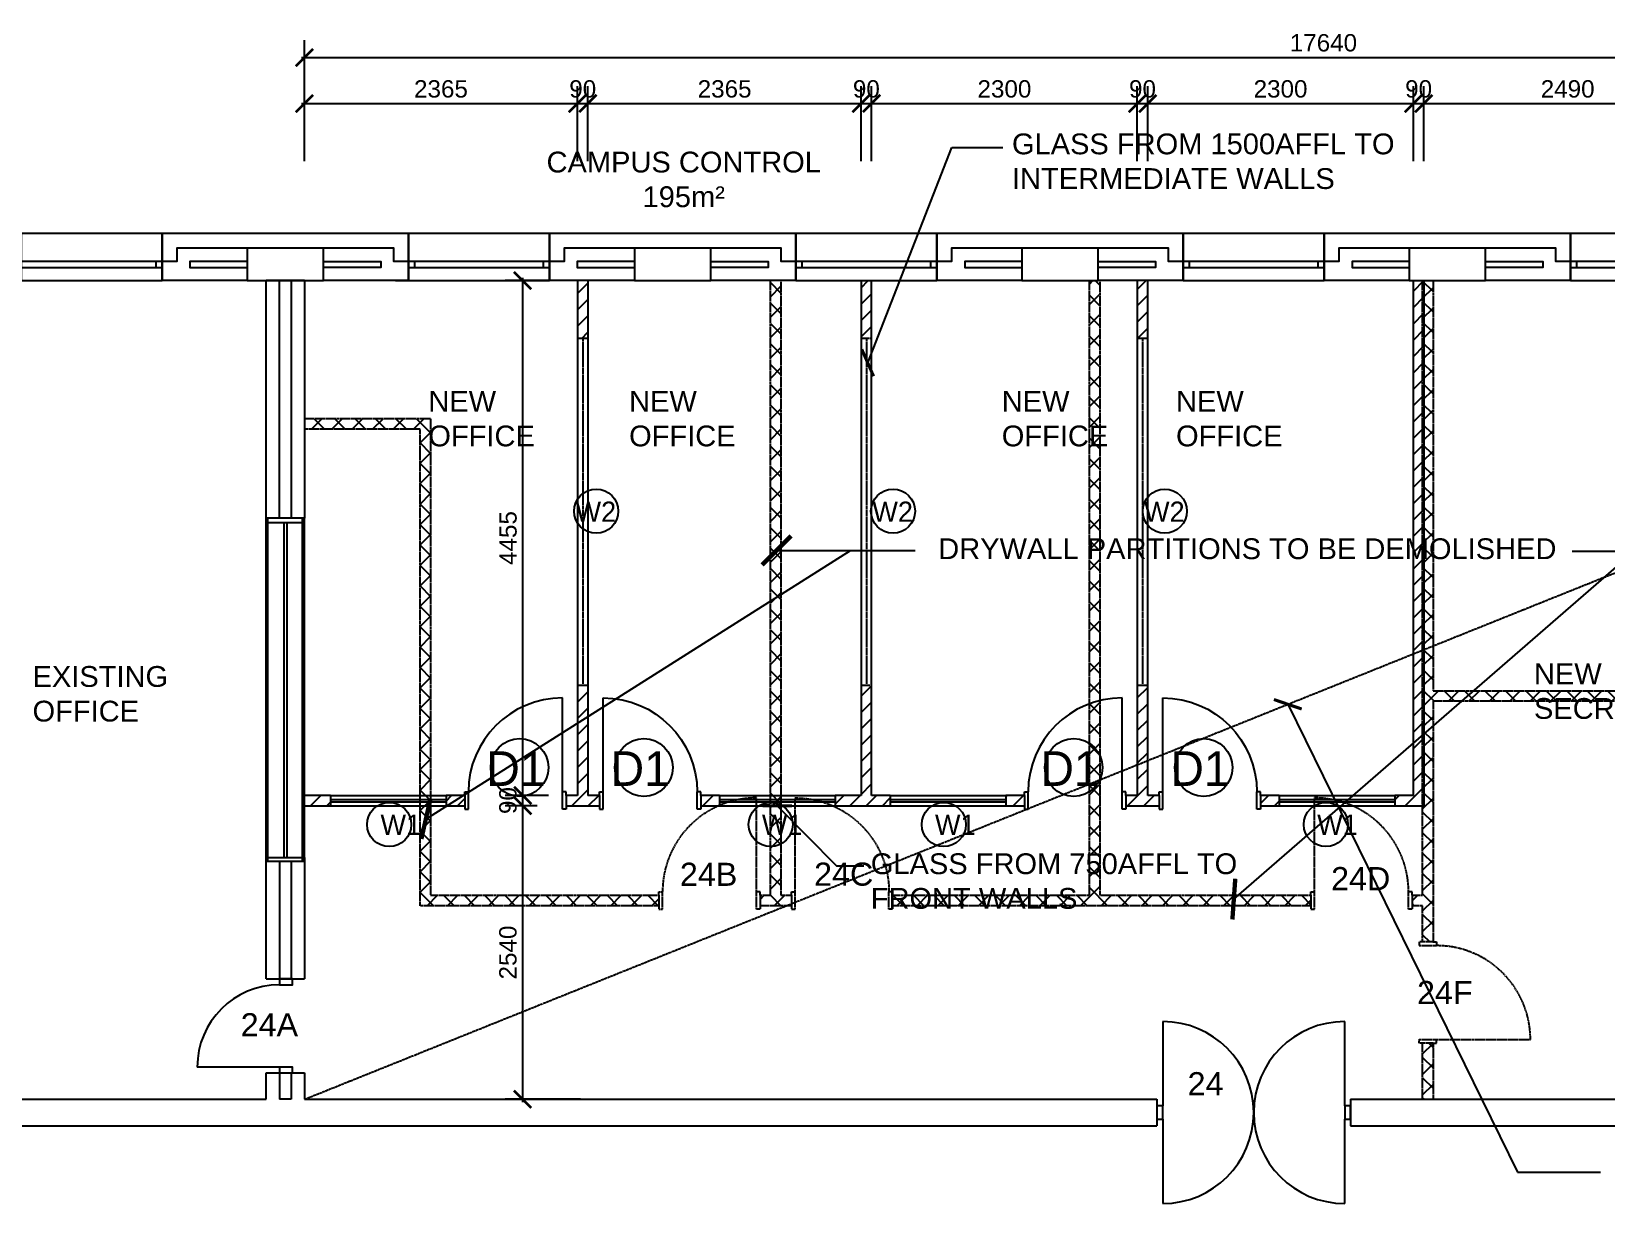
# Model space of a CAD drawing. Header units: millimetres. Extents: x -242071 to 82444, y -53139 to 112036.
# Drawn here: x 25009 to 38633, y 14903 to 25046 of the extents above; entities that cross this region are included whole.
import ezdxf

# ---------------------------------------------------------------- set-up
doc = ezdxf.new("R2010")
doc.units = ezdxf.units.MM
doc.header["$PDSIZE"] = 1
doc.linetypes.add('PCENTRE2', pattern=[28.575, 19.05, -3.175, 3.175, -3.175])
doc.linetypes.add('PDASHED2', pattern=[9.525, 6.35, -3.175])
for name, color, linetype in [('Columns_conc_steel_timber', 5, 'Continuous'), ('Demolition', 1, 'Continuous'), ('Dimensions_General_Layout', 1, 'Continuous'), ('Hatch_Demolition', 1, 'Continuous'), ('Hatch_Partition_layout', 1, 'Continuous'), ('Internal_partitions', 2, 'Continuous'), ('Office Number', 2, 'Continuous'), ('Text_Builders_work', 1, 'Continuous'), ('Text_Partition_layout', 1, 'Continuous'), ('Text_Room_names_brickwork', 1, 'Continuous'), ('Walls_brick_block_etc', 3, 'Continuous'), ('Windows_and_doors_to_brickwork', 1, 'Continuous'), ('Windows_and_doors_to_partitions', 1, 'Continuous')]:
    doc.layers.add(name, color=color, linetype=linetype)
doc.styles.add('Text_Style_1', font='Freehand')
doc.styles.add('Text_Style_3_d7b89161-017f-4e9d-a07b-0b1ab719bac5', font='freehand')
doc.styles.add('Text_Style_5', font='arial.ttf')
doc.dimstyles.new('$DIM_Caddie', dxfattribs={"dimscale": 100, "dimtxt": 2.5, "dimasz": 3, "dimexe": 3, "dimexo": 0, "dimgap": 1, "dimtad": 1, "dimdec": 0, "dimzin": 0, "dimdsep": 46, "dimtxsty": 'Text_Style_3_d7b89161-017f-4e9d-a07b-0b1ab719bac5', "dimblk": 'ARCHTICK', "dimblk1": 'ARCHTICK', "dimblk2": 'ARCHTICK', "dimcen": 0.4, "dimclrd": 1, "dimclre": 1, "dimclrt": 2, "dimadec": 0, "dimazin": 0, "dimtfac": 0.5, "dimtdec": 0, "dimtix": 1, "dimtmove": 0, "dimatfit": 2, "dimldrblk": 'ARCHTICK', "dimfxl": 7, "dimfxlon": 1, "dimtfillclr": 1, "dimtolj": 1, "dimtzin": 0, "dimlwd": -3, "dimlwe": -3, "dimarcsym": 1})
pattern_1 = [(45, (-0.009, -8654.92), (-70.71068, 70.71068), [])]

# ---------------------------------------------------------------- blocks, each defined once
blk = doc.blocks.new('_ArchTick')
at = {"color": 0, "linetype": 'ByBlock', "const_width": 0.15}
blk.add_lwpolyline([(-0.5, -0.5), (0.5, 0.5)], dxfattribs=at)
blk = doc.blocks.new('*D30')
at = {"layer": 'Defpoints', "color": 0}
for p in [(29735, 24422), (27371, 22890), (29735, 22890)]:
    blk.add_point(p, dxfattribs=at)
at = {"layer": 'Dimensions_General_Layout', "color": 1, "linetype": 'Continuous', "lineweight": -3}
for p, q in [((27371, 23922), (27371, 24572)), ((29735, 23922), (29735, 24572)), ((27346, 24422), (29760, 24422))]:
    blk.add_line(p, q, dxfattribs=at)
at = {"layer": 'Dimensions_General_Layout', "color": 1, "lineweight": -3, "xscale": 150, "yscale": 150, "zscale": 150, "rotation": 180}
blk.add_blockref('_ArchTick', (27371, 24422), dxfattribs=at)
at = {"layer": 'Dimensions_General_Layout', "color": 1, "lineweight": -3, "xscale": 150, "yscale": 150, "zscale": 150}
blk.add_blockref('_ArchTick', (29735, 24422), dxfattribs=at)
at = {"layer": 'Dimensions_General_Layout', "color": 1, "linetype": 'Continuous', "lineweight": -3, "insert": (28553, 24548), "char_height": 150, "attachment_point": 5, "style": 'Text_Style_5'}
blk.add_mtext('\\A1;2365', dxfattribs=at)
blk = doc.blocks.new('_Open90')
at = {"color": 0, "linetype": 'ByBlock', "lineweight": -2}
for p, q in [((0, 0), (-1, 0)), ((-0.5, 0.5), (0, 0)), ((0, 0), (-0.5, -0.5))]:
    blk.add_line(p, q, dxfattribs=at)
blk = doc.blocks.new('*D39')
at = {"layer": 'Defpoints', "color": 0}
for p in [(29825, 24422), (29735, 22890), (29825, 22890)]:
    blk.add_point(p, dxfattribs=at)
at = {"layer": 'Dimensions_General_Layout', "color": 1, "linetype": 'Continuous', "lineweight": -3}
for p, q in [((29735, 23922), (29735, 24572)), ((29825, 23922), (29825, 24572)), ((29710, 24422), (29850, 24422))]:
    blk.add_line(p, q, dxfattribs=at)
at = {"layer": 'Dimensions_General_Layout', "color": 1, "lineweight": -3, "xscale": 150, "yscale": 150, "zscale": 150}
blk.add_blockref('_ArchTick', (29735, 24422), dxfattribs=at)
at = {"layer": 'Dimensions_General_Layout', "color": 1, "lineweight": -3, "xscale": 150, "yscale": 150, "zscale": 150, "rotation": 180}
blk.add_blockref('_ArchTick', (29825, 24422), dxfattribs=at)
at = {"layer": 'Dimensions_General_Layout', "color": 1, "linetype": 'Continuous', "lineweight": -3, "insert": (29780, 24548), "char_height": 150, "attachment_point": 5, "style": 'Text_Style_5'}
blk.add_mtext('\\A1;90', dxfattribs=at)
blk = doc.blocks.new('*D40')
at = {"layer": 'Defpoints', "color": 0}
for p in [(32190, 24422), (29825, 22890), (32190, 22890)]:
    blk.add_point(p, dxfattribs=at)
at = {"layer": 'Dimensions_General_Layout', "color": 1, "linetype": 'Continuous', "lineweight": -3}
for p, q in [((29825, 23922), (29825, 24572)), ((32190, 23922), (32190, 24572)), ((29800, 24422), (32215, 24422))]:
    blk.add_line(p, q, dxfattribs=at)
at = {"layer": 'Dimensions_General_Layout', "color": 1, "lineweight": -3, "xscale": 150, "yscale": 150, "zscale": 150, "rotation": 180}
blk.add_blockref('_ArchTick', (29825, 24422), dxfattribs=at)
at = {"layer": 'Dimensions_General_Layout', "color": 1, "lineweight": -3, "xscale": 150, "yscale": 150, "zscale": 150}
blk.add_blockref('_ArchTick', (32190, 24422), dxfattribs=at)
at = {"layer": 'Dimensions_General_Layout', "color": 1, "linetype": 'Continuous', "lineweight": -3, "insert": (31008, 24548), "char_height": 150, "attachment_point": 5, "style": 'Text_Style_5'}
blk.add_mtext('\\A1;2365', dxfattribs=at)
blk = doc.blocks.new('*D41')
at = {"layer": 'Defpoints', "color": 0}
for p in [(32280, 24422), (32190, 22890), (32280, 22890)]:
    blk.add_point(p, dxfattribs=at)
at = {"layer": 'Dimensions_General_Layout', "color": 1, "linetype": 'Continuous', "lineweight": -3}
for p, q in [((32190, 23922), (32190, 24572)), ((32280, 23922), (32280, 24572)), ((32165, 24422), (32305, 24422))]:
    blk.add_line(p, q, dxfattribs=at)
at = {"layer": 'Dimensions_General_Layout', "color": 1, "lineweight": -3, "xscale": 150, "yscale": 150, "zscale": 150}
blk.add_blockref('_ArchTick', (32190, 24422), dxfattribs=at)
at = {"layer": 'Dimensions_General_Layout', "color": 1, "lineweight": -3, "xscale": 150, "yscale": 150, "zscale": 150, "rotation": 180}
blk.add_blockref('_ArchTick', (32280, 24422), dxfattribs=at)
at = {"layer": 'Dimensions_General_Layout', "color": 1, "linetype": 'Continuous', "lineweight": -3, "insert": (32235, 24548), "char_height": 150, "attachment_point": 5, "style": 'Text_Style_5'}
blk.add_mtext('\\A1;90', dxfattribs=at)
blk = doc.blocks.new('*D42')
at = {"layer": 'Defpoints', "color": 0}
for p in [(34580, 24422), (32280, 22890), (34580, 22890)]:
    blk.add_point(p, dxfattribs=at)
at = {"layer": 'Dimensions_General_Layout', "color": 1, "linetype": 'Continuous', "lineweight": -3}
for p, q in [((32280, 23922), (32280, 24572)), ((34580, 23922), (34580, 24572)), ((32255, 24422), (34605, 24422))]:
    blk.add_line(p, q, dxfattribs=at)
at = {"layer": 'Dimensions_General_Layout', "color": 1, "lineweight": -3, "xscale": 150, "yscale": 150, "zscale": 150, "rotation": 180}
blk.add_blockref('_ArchTick', (32280, 24422), dxfattribs=at)
at = {"layer": 'Dimensions_General_Layout', "color": 1, "lineweight": -3, "xscale": 150, "yscale": 150, "zscale": 150}
blk.add_blockref('_ArchTick', (34580, 24422), dxfattribs=at)
at = {"layer": 'Dimensions_General_Layout', "color": 1, "linetype": 'Continuous', "lineweight": -3, "insert": (33430, 24548), "char_height": 150, "attachment_point": 5, "style": 'Text_Style_5'}
blk.add_mtext('\\A1;2300', dxfattribs=at)
blk = doc.blocks.new('*D43')
at = {"layer": 'Defpoints', "color": 0}
for p in [(34670, 24422), (34580, 22890), (34670, 22890)]:
    blk.add_point(p, dxfattribs=at)
at = {"layer": 'Dimensions_General_Layout', "color": 1, "linetype": 'Continuous', "lineweight": -3}
for p, q in [((34580, 23922), (34580, 24572)), ((34670, 23922), (34670, 24572)), ((34555, 24422), (34695, 24422))]:
    blk.add_line(p, q, dxfattribs=at)
at = {"layer": 'Dimensions_General_Layout', "color": 1, "lineweight": -3, "xscale": 150, "yscale": 150, "zscale": 150}
blk.add_blockref('_ArchTick', (34580, 24422), dxfattribs=at)
at = {"layer": 'Dimensions_General_Layout', "color": 1, "lineweight": -3, "xscale": 150, "yscale": 150, "zscale": 150, "rotation": 180}
blk.add_blockref('_ArchTick', (34670, 24422), dxfattribs=at)
at = {"layer": 'Dimensions_General_Layout', "color": 1, "linetype": 'Continuous', "lineweight": -3, "insert": (34625, 24548), "char_height": 150, "attachment_point": 5, "style": 'Text_Style_5'}
blk.add_mtext('\\A1;90', dxfattribs=at)
blk = doc.blocks.new('*D44')
at = {"layer": 'Defpoints', "color": 0}
for p in [(36970, 24422), (34670, 22890), (36970, 22890)]:
    blk.add_point(p, dxfattribs=at)
at = {"layer": 'Dimensions_General_Layout', "color": 1, "linetype": 'Continuous', "lineweight": -3}
for p, q in [((34670, 23922), (34670, 24572)), ((36970, 23922), (36970, 24572)), ((34645, 24422), (36995, 24422))]:
    blk.add_line(p, q, dxfattribs=at)
at = {"layer": 'Dimensions_General_Layout', "color": 1, "lineweight": -3, "xscale": 150, "yscale": 150, "zscale": 150, "rotation": 180}
blk.add_blockref('_ArchTick', (34670, 24422), dxfattribs=at)
at = {"layer": 'Dimensions_General_Layout', "color": 1, "lineweight": -3, "xscale": 150, "yscale": 150, "zscale": 150}
blk.add_blockref('_ArchTick', (36970, 24422), dxfattribs=at)
at = {"layer": 'Dimensions_General_Layout', "color": 1, "linetype": 'Continuous', "lineweight": -3, "insert": (35820, 24548), "char_height": 150, "attachment_point": 5, "style": 'Text_Style_5'}
blk.add_mtext('\\A1;2300', dxfattribs=at)
blk = doc.blocks.new('*D45')
at = {"layer": 'Defpoints', "color": 0}
for p in [(37060, 24422), (36970, 22890), (37060, 22890)]:
    blk.add_point(p, dxfattribs=at)
at = {"layer": 'Dimensions_General_Layout', "color": 1, "linetype": 'Continuous', "lineweight": -3}
for p, q in [((36970, 23922), (36970, 24572)), ((37060, 23922), (37060, 24572)), ((36945, 24422), (37085, 24422))]:
    blk.add_line(p, q, dxfattribs=at)
at = {"layer": 'Dimensions_General_Layout', "color": 1, "lineweight": -3, "xscale": 150, "yscale": 150, "zscale": 150}
blk.add_blockref('_ArchTick', (36970, 24422), dxfattribs=at)
at = {"layer": 'Dimensions_General_Layout', "color": 1, "lineweight": -3, "xscale": 150, "yscale": 150, "zscale": 150, "rotation": 180}
blk.add_blockref('_ArchTick', (37060, 24422), dxfattribs=at)
at = {"layer": 'Dimensions_General_Layout', "color": 1, "linetype": 'Continuous', "lineweight": -3, "insert": (37015, 24548), "char_height": 150, "attachment_point": 5, "style": 'Text_Style_5'}
blk.add_mtext('\\A1;90', dxfattribs=at)
blk = doc.blocks.new('*D46')
at = {"layer": 'Defpoints', "color": 0}
for p in [(39550, 24422), (37060, 22890), (39550, 22890)]:
    blk.add_point(p, dxfattribs=at)
at = {"layer": 'Dimensions_General_Layout', "color": 1, "linetype": 'Continuous', "lineweight": -3}
for p, q in [((37060, 23922), (37060, 24572)), ((39550, 23922), (39550, 24572)), ((37035, 24422), (39575, 24422))]:
    blk.add_line(p, q, dxfattribs=at)
at = {"layer": 'Dimensions_General_Layout', "color": 1, "lineweight": -3, "xscale": 150, "yscale": 150, "zscale": 150, "rotation": 180}
blk.add_blockref('_ArchTick', (37060, 24422), dxfattribs=at)
at = {"layer": 'Dimensions_General_Layout', "color": 1, "lineweight": -3, "xscale": 150, "yscale": 150, "zscale": 150}
blk.add_blockref('_ArchTick', (39550, 24422), dxfattribs=at)
at = {"layer": 'Dimensions_General_Layout', "color": 1, "linetype": 'Continuous', "lineweight": -3, "insert": (38305, 24548), "char_height": 150, "attachment_point": 5, "style": 'Text_Style_5'}
blk.add_mtext('\\A1;2490', dxfattribs=at)
blk = doc.blocks.new('*D54')
at = {"layer": 'Defpoints', "color": 0}
for p in [(29735, 22890), (29260, 18435), (29735, 18435)]:
    blk.add_point(p, dxfattribs=at)
at = {"layer": 'Dimensions_General_Layout', "color": 1, "linetype": 'Continuous', "lineweight": -3}
for p, q in [((29485, 22890), (29110, 22890)), ((29260, 22915), (29260, 18410)), ((29485, 18435), (29110, 18435))]:
    blk.add_line(p, q, dxfattribs=at)
at = {"layer": 'Dimensions_General_Layout', "color": 1, "lineweight": -3, "xscale": 150, "yscale": 150, "zscale": 150}
for p, rotation in [((29260, 22890), 90), ((29260, 18435), 270)]:
    blk.add_blockref('_ArchTick', p, dxfattribs=dict(at, rotation=rotation))
at = {"layer": 'Dimensions_General_Layout', "color": 1, "linetype": 'Continuous', "lineweight": -3, "insert": (29134, 20662), "char_height": 150, "attachment_point": 5, "rotation": 90, "style": 'Text_Style_5'}
blk.add_mtext('\\A1;4455', dxfattribs=at)
blk = doc.blocks.new('*D55')
at = {"layer": 'Defpoints', "color": 0}
for p in [(29735, 18435), (29260, 18345), (29635, 18345)]:
    blk.add_point(p, dxfattribs=at)
at = {"layer": 'Dimensions_General_Layout', "color": 1, "linetype": 'Continuous', "lineweight": -3}
for p, q in [((29485, 18435), (29110, 18435)), ((29260, 18460), (29260, 18320)), ((29385, 18345), (29110, 18345))]:
    blk.add_line(p, q, dxfattribs=at)
at = {"layer": 'Dimensions_General_Layout', "color": 1, "lineweight": -3, "xscale": 150, "yscale": 150, "zscale": 150}
for p, rotation in [((29260, 18435), 270), ((29260, 18345), 90)]:
    blk.add_blockref('_ArchTick', p, dxfattribs=dict(at, rotation=rotation))
at = {"layer": 'Dimensions_General_Layout', "color": 1, "linetype": 'Continuous', "lineweight": -3, "insert": (29133, 18390), "char_height": 150, "attachment_point": 5, "rotation": 90, "style": 'Text_Style_5'}
blk.add_mtext('\\A1;90', dxfattribs=at)
blk = doc.blocks.new('*D56')
at = {"layer": 'Defpoints', "color": 0}
for p in [(29635, 18345), (29260, 15805), (34750, 15805)]:
    blk.add_point(p, dxfattribs=at)
at = {"layer": 'Dimensions_General_Layout', "color": 1, "linetype": 'Continuous', "lineweight": -3}
for p, q in [((29385, 18345), (29110, 18345)), ((29260, 18370), (29260, 15780)), ((29760, 15805), (29110, 15805))]:
    blk.add_line(p, q, dxfattribs=at)
at = {"layer": 'Dimensions_General_Layout', "color": 1, "lineweight": -3, "xscale": 150, "yscale": 150, "zscale": 150}
for p, rotation in [((29260, 18345), 90), ((29260, 15805), 270)]:
    blk.add_blockref('_ArchTick', p, dxfattribs=dict(at, rotation=rotation))
at = {"layer": 'Dimensions_General_Layout', "color": 1, "linetype": 'Continuous', "lineweight": -3, "insert": (29133, 17075), "char_height": 150, "attachment_point": 5, "rotation": 90, "style": 'Text_Style_5'}
blk.add_mtext('\\A1;2540', dxfattribs=at)
blk = doc.blocks.new('*D81')
at = {"layer": 'Defpoints', "color": 0}
for p in [(45011, 24821), (27371, 22890), (45011, 22890)]:
    blk.add_point(p, dxfattribs=at)
at = {"layer": 'Dimensions_General_Layout', "color": 1, "linetype": 'Continuous', "lineweight": -3}
for p, q in [((27371, 24321), (27371, 24971)), ((45011, 24321), (45011, 24971)), ((27346, 24821), (45036, 24821))]:
    blk.add_line(p, q, dxfattribs=at)
at = {"layer": 'Dimensions_General_Layout', "color": 1, "lineweight": -3, "xscale": 150, "yscale": 150, "zscale": 150, "rotation": 180}
blk.add_blockref('_ArchTick', (27371, 24821), dxfattribs=at)
at = {"layer": 'Dimensions_General_Layout', "color": 1, "lineweight": -3, "xscale": 150, "yscale": 150, "zscale": 150}
blk.add_blockref('_ArchTick', (45011, 24821), dxfattribs=at)
at = {"layer": 'Dimensions_General_Layout', "color": 1, "linetype": 'Continuous', "lineweight": -3, "insert": (36191, 24947), "char_height": 150, "attachment_point": 5, "style": 'Text_Style_5'}
blk.add_mtext('\\A1;17640', dxfattribs=at)

msp = doc.modelspace()

# ---------------------------------------------------------------- hatches: boundary and pattern name
at = {"layer": 'Hatch_Demolition', "linetype": 'Continuous', "lineweight": -3}
h = msp.add_hatch(dxfattribs=at)
h.set_pattern_fill('BLOCK-SECTION', color=8, scale=2.5)
h.set_pattern_definition([(45, (-0.009, -8654.92), (-88.38835, 88.38835), []), (135, (-0.009, -8654.92), (-88.38835, -88.38835), [])])
h.paths.add_polyline_path([(28373.6, 21604.9), (28373.6, 17479.9), (30438.6, 17479.9), (30438.6, 17569.9), (28463.6, 17569.9), (28463.6, 21694.9), (27370.9, 21694.9), (27370.9, 21604.9)])
h.paths.add_polyline_path([(31585.6, 17479.9), (31585.6, 17569.9), (31495.6, 17569.9), (31495.6, 22889.9), (31405.6, 22889.9), (31405.6, 17569.9), (31315.6, 17569.9), (31315.6, 17479.9)])
h.paths.add_polyline_path([(36082.6, 17479.9), (36082.6, 17569.9), (34256.6, 17569.9), (34256.6, 22889.9), (34241.6, 22889.9), (34166.6, 22889.9), (34166.6, 17569.9), (32462.6, 17569.9), (32462.6, 17479.9)])
h.paths.add_polyline_path([(37139.6, 17166.6), (37139.6, 19249.9), (39537.6, 19249.9), (39537.6, 19339.9), (37139.6, 19339.9), (37139.6, 22889.9), (37049.6, 22889.9), (37049.6, 17569.9), (36959.6, 17569.9), (36959.6, 17479.9), (37049.6, 17479.9), (37049.6, 17166.6)])
h.paths.add_polyline_path([(37139.6, 15804.6), (37139.6, 16289.6), (37049.6, 16289.6), (37049.6, 15804.6)])
at = {"layer": 'Hatch_Partition_layout', "linetype": 'Continuous', "lineweight": -3}
h = msp.add_hatch(dxfattribs=at)
h.set_pattern_fill('_USER', color=1, scale=100, angle=45, pattern_type=0)
h.set_pattern_definition(pattern_1)
h.paths.add_polyline_path([(29825.5, 22389.9), (29825.5, 22889.9), (29735.5, 22889.9), (29735.5, 22389.9)])
h = msp.add_hatch(dxfattribs=at)
h.set_pattern_fill('_USER', color=1, scale=100, angle=45, pattern_type=0)
h.set_pattern_definition(pattern_1)
h.paths.add_polyline_path([(32280, 22389.9), (32280, 22889.9), (32190, 22889.9), (32190, 22389.9)])
h = msp.add_hatch(dxfattribs=at)
h.set_pattern_fill('_USER', color=1, scale=100, angle=45, pattern_type=0)
h.set_pattern_definition(pattern_1)
h.paths.add_polyline_path([(34670, 22389.9), (34670, 22889.9), (34580, 22889.9), (34580, 22389.9)])
h = msp.add_hatch(dxfattribs=at)
h.set_pattern_fill('_USER', color=1, scale=100, angle=45, pattern_type=0)
h.set_pattern_definition(pattern_1)
h.paths.add_polyline_path([(37060, 18344.9), (37060, 22889.9), (36970, 22889.9), (36970, 18434.9), (36808.5, 18434.9), (36808.5, 18344.9)])
h = msp.add_hatch(dxfattribs=at)
h.set_pattern_fill('_USER', color=1, scale=100, angle=45, pattern_type=0)
h.set_pattern_definition(pattern_1)
h.paths.add_polyline_path([(29925.5, 18344.9), (29925.5, 18434.9), (29825.5, 18434.9), (29825.5, 19389.9), (29735.5, 19389.9), (29735.5, 18434.9), (29635.5, 18434.9), (29635.5, 18344.9)])
h = msp.add_hatch(dxfattribs=at)
h.set_pattern_fill('_USER', color=1, scale=100, angle=45, pattern_type=0)
h.set_pattern_definition(pattern_1)
h.paths.add_polyline_path([(32441.5, 18344.9), (32441.5, 18434.9), (32280, 18434.9), (32280, 19389.9), (32190, 19389.9), (32190, 18434.9), (31963.8, 18434.9), (31963.8, 18344.9)])
h = msp.add_hatch(dxfattribs=at)
h.set_pattern_fill('_USER', color=1, scale=100, angle=45, pattern_type=0)
h.set_pattern_definition(pattern_1)
h.paths.add_polyline_path([(34770, 18344.9), (34770, 18434.9), (34670, 18434.9), (34670, 19389.9), (34580, 19389.9), (34580, 18434.9), (34480, 18434.9), (34480, 18344.9)])
h = msp.add_hatch(dxfattribs=at)
h.set_pattern_fill('_USER', color=1, scale=100, angle=45, pattern_type=0)
h.set_pattern_definition(pattern_1)
h.paths.add_polyline_path([(27596.8, 18344.9), (27596.8, 18434.9), (27370.9, 18434.9), (27370.9, 18344.9)])
h = msp.add_hatch(dxfattribs=at)
h.set_pattern_fill('_USER', color=1, scale=100, angle=45, pattern_type=0)
h.set_pattern_definition(pattern_1)
h.paths.add_polyline_path([(28758.5, 18344.9), (28758.5, 18434.9), (28596.8, 18434.9), (28596.8, 18344.9)])
h = msp.add_hatch(dxfattribs=at)
h.set_pattern_fill('_USER', color=1, scale=100, angle=45, pattern_type=0)
h.set_pattern_definition(pattern_1)
h.paths.add_polyline_path([(30963.8, 18344.9), (30963.8, 18434.9), (30802.5, 18434.9), (30802.5, 18344.9)])
h = msp.add_hatch(dxfattribs=at)
h.set_pattern_fill('_USER', color=1, scale=100, angle=45, pattern_type=0)
h.set_pattern_definition(pattern_1)
h.paths.add_polyline_path([(33603, 18344.9), (33603, 18434.9), (33441.5, 18434.9), (33441.5, 18344.9)])
h = msp.add_hatch(dxfattribs=at)
h.set_pattern_fill('_USER', color=1, scale=100, angle=45, pattern_type=0)
h.set_pattern_definition(pattern_1)
h.paths.add_polyline_path([(35808.5, 18344.9), (35808.5, 18434.9), (35647, 18434.9), (35647, 18344.9)])

# ---------------------------------------------------------------- linework, layer by layer
at = {"layer": 'Columns_conc_steel_timber', "color": 4, "linetype": 'Continuous'}
for points in [[(27536, 22889.9), (27536, 23169.3), (26875.6, 23169.3), (26875.6, 22889.9), (27536, 22889.9)], [(30888.8, 22889.9), (30888.8, 23169.3), (30228.4, 23169.3), (30228.4, 22889.9), (30888.8, 22889.9)], [(34241.6, 22889.9), (34241.6, 23169.3), (33581.2, 23169.3), (33581.2, 22889.9), (34241.6, 22889.9)], [(37594.4, 22889.9), (37594.4, 23169.3), (36934, 23169.3), (36934, 22889.9), (37594.4, 22889.9)]]:
    msp.add_lwpolyline(points, dxfattribs=at)
at = {"layer": 'Demolition', "color": 8, "linetype": 'PDASHED2', "lineweight": -3}
for p, q in [((31405.6, 17569.9), (31405.6, 22889.9)), ((31495.6, 22889.9), (31495.6, 17569.9)), ((34166.6, 17569.9), (34166.6, 22889.9)), ((34256.6, 22889.9), (34256.6, 17569.9)), ((37049.6, 17569.9), (37049.6, 22889.9)), ((37139.6, 22889.9), (37139.6, 19339.9)), ((28463.6, 21694.9), (27370.9, 21694.9)), ((28463.6, 21694.9), (28463.6, 17569.9)), ((28373.6, 21604.9), (27370.9, 21604.9)), ((28373.6, 17479.9), (28373.6, 21604.9)), ((37139.6, 19339.9), (39537.6, 19339.9)), ((37139.6, 19249.9), (37139.6, 17166.6)), ((39537.6, 19249.9), (37139.6, 19249.9)), ((31283.6, 17599.9), (31283.6, 18412.9)), ((31617.6, 17599.9), (31617.6, 18412.9)), ((36114.6, 17599.9), (36114.6, 18412.9)), ((30438.6, 17599.9), (30470.6, 17599.9)), ((30438.6, 17569.9), (30438.6, 17599.9)), ((30470.6, 17449.9), (30470.6, 17599.9)), ((31315.6, 17599.9), (31283.6, 17599.9)), ((31283.6, 17449.9), (31283.6, 17599.9)), ((31315.6, 17569.9), (31315.6, 17599.9)), ((31585.6, 17599.9), (31617.6, 17599.9)), ((31585.6, 17569.9), (31585.6, 17599.9)), ((31617.6, 17449.9), (31617.6, 17599.9)), ((32462.6, 17599.9), (32430.6, 17599.9)), ((32430.6, 17449.9), (32430.6, 17599.9)), ((32462.6, 17569.9), (32462.6, 17599.9)), ((36082.6, 17599.9), (36114.6, 17599.9)), ((36082.6, 17569.9), (36082.6, 17599.9)), ((36114.6, 17449.9), (36114.6, 17599.9)), ((36959.6, 17599.9), (36927.6, 17599.9)), ((36927.6, 17449.9), (36927.6, 17599.9)), ((36959.6, 17569.9), (36959.6, 17599.9)), ((30438.6, 17479.9), (28373.6, 17479.9)), ((28463.6, 17569.9), (30438.6, 17569.9)), ((30438.6, 17569.9), (30438.6, 17479.9)), ((30438.6, 17479.9), (30438.6, 17449.9)), ((30438.6, 17449.9), (30470.6, 17449.9)), ((31315.6, 17449.9), (31283.6, 17449.9)), ((31315.6, 17569.9), (31405.6, 17569.9)), ((31315.6, 17569.9), (31315.6, 17479.9)), ((31585.6, 17479.9), (31315.6, 17479.9)), ((31315.6, 17479.9), (31315.6, 17449.9)), ((31495.6, 17569.9), (31585.6, 17569.9)), ((31585.6, 17569.9), (31585.6, 17479.9)), ((31585.6, 17479.9), (31585.6, 17449.9)), ((31585.6, 17449.9), (31617.6, 17449.9)), ((32462.6, 17449.9), (32430.6, 17449.9)), ((32462.6, 17569.9), (34166.6, 17569.9)), ((32462.6, 17569.9), (32462.6, 17479.9)), ((36082.6, 17479.9), (32462.6, 17479.9)), ((32462.6, 17479.9), (32462.6, 17449.9)), ((34256.6, 17569.9), (36082.6, 17569.9)), ((36082.6, 17569.9), (36082.6, 17479.9)), ((36082.6, 17479.9), (36082.6, 17449.9)), ((36082.6, 17449.9), (36114.6, 17449.9)), ((36959.6, 17449.9), (36927.6, 17449.9)), ((36959.6, 17569.9), (37049.6, 17569.9)), ((36959.6, 17569.9), (36959.6, 17479.9)), ((37049.6, 17479.9), (36959.6, 17479.9)), ((36959.6, 17479.9), (36959.6, 17449.9)), ((37049.6, 17166.6), (37049.6, 17479.9)), ((37019.6, 17166.6), (37019.6, 17134.6)), ((37049.6, 17166.6), (37019.6, 17166.6)), ((37139.6, 17166.6), (37049.6, 17166.6)), ((37139.6, 17166.6), (37169.6, 17166.6)), ((37169.6, 17166.6), (37169.6, 17134.6)), ((37019.6, 17134.6), (37169.6, 17134.6)), ((37019.6, 16289.6), (37019.6, 16321.6)), ((37019.6, 16321.6), (37169.6, 16321.6)), ((37049.6, 16289.6), (37019.6, 16289.6)), ((37049.6, 15804.6), (37049.6, 16289.6)), ((37139.6, 16289.6), (37049.6, 16289.6)), ((37139.6, 16289.6), (37139.6, 15804.6)), ((37139.6, 16289.6), (37169.6, 16289.6)), ((37169.6, 16289.6), (37169.6, 16321.6)), ((37169.6, 16321.6), (37982.6, 16321.6))]:
    msp.add_line(p, q, dxfattribs=at)
for centre, start, end in [((31283.6, 17599.9), 90, 180), ((36114.6, 17599.9), 0, 90), ((37169.6, 16321.6), 0, 90)]:
    msp.add_arc(centre, 813, start, end, dxfattribs=at)
at = {"layer": 'Demolition', "color": 8, "linetype": 'PDASHED2', "lineweight": -3, "extrusion": (0, 0, -1)}
msp.add_arc((-31617.6, 17599.9), 813, 90, 180, dxfattribs=at)
at = {"layer": 'Internal_partitions', "color": 12, "linetype": 'Continuous', "lineweight": -3}
for p, q in [((29735.5, 22889.9), (29735.5, 18434.9)), ((29825.5, 22889.9), (29825.5, 18434.9)), ((32190, 22889.9), (32190, 18434.9)), ((32280, 18434.9), (32280, 22889.9)), ((34580, 22889.9), (34580, 18434.9)), ((34670, 18434.9), (34670, 22889.9)), ((36970, 18434.9), (36970, 22889.9)), ((37060, 22889.9), (37060, 18344.9)), ((27596.8, 18434.9), (27370.9, 18434.9)), ((27596.8, 18434.9), (27596.8, 18344.9)), ((28596.8, 18434.9), (28596.8, 18344.9)), ((28758.5, 18434.9), (28596.8, 18434.9)), ((28758.5, 18434.9), (28758.5, 18344.9)), ((29735.5, 18434.9), (29635.5, 18434.9)), ((29635.5, 18434.9), (29635.5, 18344.9)), ((29925.5, 18434.9), (29825.5, 18434.9)), ((29925.5, 18434.9), (29925.5, 18344.9)), ((30802.5, 18434.9), (30802.5, 18344.9)), ((30963.8, 18434.9), (30802.5, 18434.9)), ((30963.8, 18434.9), (30963.8, 18344.9)), ((31963.8, 18434.9), (31963.8, 18344.9)), ((32190, 18434.9), (31963.8, 18434.9)), ((32441.5, 18434.9), (32280, 18434.9)), ((32441.5, 18434.9), (32441.5, 18344.9)), ((33441.5, 18434.9), (33441.5, 18344.9)), ((33603, 18434.9), (33441.5, 18434.9)), ((33603, 18434.9), (33603, 18344.9)), ((34580, 18434.9), (34480, 18434.9)), ((34480, 18434.9), (34480, 18344.9)), ((34770, 18434.9), (34670, 18434.9)), ((34770, 18434.9), (34770, 18344.9)), ((35647, 18434.9), (35647, 18344.9)), ((35808.5, 18434.9), (35647, 18434.9)), ((35808.5, 18434.9), (35808.5, 18344.9)), ((36808.5, 18434.9), (36808.5, 18344.9)), ((36970, 18434.9), (36808.5, 18434.9)), ((27370.9, 18344.9), (27596.8, 18344.9)), ((28596.8, 18344.9), (28758.5, 18344.9)), ((29635.5, 18344.9), (29925.5, 18344.9)), ((30802.5, 18344.9), (30963.8, 18344.9)), ((31963.8, 18344.9), (32441.5, 18344.9)), ((33441.5, 18344.9), (33603, 18344.9)), ((34480, 18344.9), (34770, 18344.9)), ((35647, 18344.9), (35808.5, 18344.9)), ((36808.5, 18344.9), (37060, 18344.9))]:
    msp.add_line(p, q, dxfattribs=at)
at = {"layer": 'Internal_partitions', "color": 2, "linetype": 'Continuous', "lineweight": -3}
for p, q in [((27040.7, 17862), (27040.7, 20832.5)), ((27055.7, 17862), (27055.7, 20832.5)), ((27355.9, 17862), (27355.9, 20832.5)), ((27370.9, 17862), (27370.9, 20832.5))]:
    msp.add_line(p, q, dxfattribs=at)
at = {"layer": 'Text_Builders_work', "color": 2, "linetype": 'Continuous', "lineweight": -3}
for centre, radius in [((29896.9, 20894.9), 190.9), ((32465.8, 20894.9), 190.9), ((34817.5, 20894.9), 190.9), ((29233.4, 18676), 249.8), ((30309.1, 18676), 249.8), ((34029.4, 18676), 249.8), ((35154, 18676), 249.8), ((28105.4, 18182.3), 190.9), ((31406.6, 18182.3), 190.9), ((32904.6, 18182.3), 190.9), ((36212.8, 18182.3), 190.9)]:
    msp.add_circle(centre, radius, dxfattribs=at)
at = {"layer": 'Text_Partition_layout', "color": 12, "linetype": 'PCENTRE2'}
msp.add_line((27370.9, 15804.6), (45011.2, 22889.9), dxfattribs=at)
at = {"layer": 'Walls_brick_block_etc', "color": 3, "linetype": 'Continuous'}
for p, q in [((26139, 23296.3), (26139, 22889.9)), ((28272.6, 23296.3), (26139, 23296.3)), ((28272.6, 22889.9), (28272.6, 23296.3)), ((31625.4, 23296.3), (29491.8, 23296.3)), ((29491.8, 23296.3), (29491.8, 22889.9)), ((31625.4, 22889.9), (31625.4, 23296.3)), ((34978.2, 23296.3), (32844.6, 23296.3)), ((32844.6, 23296.3), (32844.6, 22889.9)), ((34978.2, 22889.9), (34978.2, 23296.3)), ((38331, 23296.3), (36197.4, 23296.3)), ((36197.4, 23296.3), (36197.4, 22889.9)), ((38331, 22889.9), (38331, 23296.3)), ((26875.6, 22889.9), (26139, 22889.9)), ((27040.7, 20832.5), (27040.7, 22889.9)), ((27370.9, 22889.9), (27040.7, 22889.9)), ((27155, 20832.5), (27155, 22889.9)), ((27256.6, 22889.9), (27256.6, 20832.5)), ((27370.9, 22889.9), (27370.9, 20832.5)), ((28272.6, 22889.9), (27536, 22889.9)), ((28158.3, 22889.9), (28272.6, 22889.9)), ((30228.4, 22889.9), (29491.8, 22889.9)), ((31625.4, 22889.9), (30888.8, 22889.9)), ((33581.2, 22889.9), (32844.6, 22889.9)), ((34978.2, 22889.9), (34241.6, 22889.9)), ((36934, 22889.9), (36197.4, 22889.9)), ((38331, 22889.9), (37594.4, 22889.9)), ((27370.9, 20832.5), (27040.7, 20832.5)), ((27370.9, 17862), (27040.7, 17862)), ((27040.7, 16846), (27040.7, 17862)), ((27155, 17862), (27155, 16846)), ((27256.6, 17862), (27256.6, 16846)), ((27370.9, 17862), (27370.9, 16846)), ((27040.7, 16846), (27370.9, 16846)), ((27040.7, 15804.6), (27040.7, 16033.2)), ((27040.7, 16033.2), (27370.9, 16033.2)), ((27155, 16033.2), (27155, 15804.6)), ((27256.6, 16033.2), (27256.6, 15804.6)), ((27370.9, 16033.2), (27370.9, 15804.6)), ((23014.8, 15804.6), (27040.7, 15804.6)), ((27256.6, 15804.6), (27155, 15804.6)), ((27370.9, 15804.6), (34749.6, 15804.6)), ((34749.6, 15804.6), (34749.6, 15576)), ((36426, 15804.6), (36426, 15576)), ((36426, 15804.6), (41987.7, 15804.6)), ((23014.8, 15576), (34749.6, 15576)), ((36426, 15576), (41987.7, 15576))]:
    msp.add_line(p, q, dxfattribs=at)
for points in [[(26875.6, 23169.3), (26266, 23169.3), (26266, 23055), (26139, 23055)], [(28272.6, 23055), (28145.6, 23055), (28145.6, 23169.3), (27536, 23169.3)], [(30228.4, 23169.3), (29618.8, 23169.3), (29618.8, 23055), (29491.8, 23055)], [(31625.4, 23055), (31498.4, 23055), (31498.4, 23169.3), (30888.8, 23169.3)], [(33581.2, 23169.3), (32971.6, 23169.3), (32971.6, 23055), (32844.6, 23055)], [(34978.2, 23055), (34851.2, 23055), (34851.2, 23169.3), (34241.6, 23169.3)], [(36934, 23169.3), (36324.4, 23169.3), (36324.4, 23055), (36197.4, 23055)], [(38331, 23055), (38204, 23055), (38204, 23169.3), (37594.4, 23169.3)], [(26875.6, 23055), (26380.3, 23055), (26380.3, 23004.2), (26875.6, 23004.2)], [(27536, 23055), (28031.3, 23055), (28031.3, 23004.2), (27536, 23004.2)], [(30228.4, 23055), (29733.1, 23055), (29733.1, 23004.2), (30228.4, 23004.2)], [(30888.8, 23055), (31384.1, 23055), (31384.1, 23004.2), (30888.8, 23004.2)], [(33581.2, 23055), (33085.9, 23055), (33085.9, 23004.2), (33581.2, 23004.2)], [(34241.6, 23055), (34736.9, 23055), (34736.9, 23004.2), (34241.6, 23004.2)], [(36934, 23055), (36438.7, 23055), (36438.7, 23004.2), (36934, 23004.2)], [(37594.4, 23055), (38089.7, 23055), (38089.7, 23004.2), (37594.4, 23004.2)]]:
    msp.add_lwpolyline(points, dxfattribs=at)
at = {"layer": 'Windows_and_doors_to_brickwork', "color": 1, "linetype": 'Continuous'}
for p, q in [((26139, 23055), (24919.8, 23055)), ((26088.2, 23004.2), (26088.2, 23055)), ((29491.8, 23055), (28272.6, 23055)), ((28323.4, 23055), (28323.4, 23004.2)), ((29441, 23004.2), (29441, 23055)), ((32844.6, 23055), (31625.4, 23055)), ((31676.2, 23055), (31676.2, 23004.2)), ((32793.8, 23004.2), (32793.8, 23055)), ((36197.4, 23055), (34978.2, 23055)), ((35029, 23055), (35029, 23004.2)), ((36146.6, 23004.2), (36146.6, 23055)), ((39550.2, 23055), (38331, 23055)), ((38381.8, 23055), (38381.8, 23004.2)), ((24919.8, 23004.2), (26139, 23004.2)), ((28272.6, 23004.2), (29491.8, 23004.2)), ((31625.4, 23004.2), (32844.6, 23004.2)), ((34978.2, 23004.2), (36197.4, 23004.2)), ((38331, 23004.2), (39550.2, 23004.2)), ((34800.4, 16477.7), (34800.4, 15747.4)), ((36375.2, 15747.4), (36375.2, 16477.7)), ((27155, 16084), (26443.8, 16084)), ((34800.4, 15633.1), (34800.4, 14902.9)), ((36375.2, 14902.9), (36375.2, 15633.1))]:
    msp.add_line(p, q, dxfattribs=at)
at = {"layer": 'Windows_and_doors_to_brickwork', "color": 1, "linetype": 'Continuous', "lineweight": -3}
for p, q in [((27040.7, 20832.5), (27040.7, 20797.5)), ((27370.9, 20832.5), (27040.7, 20832.5)), ((27040.7, 20797.5), (27370.9, 20797.5)), ((27040.7, 20797.5), (27040.7, 17897)), ((27193.3, 20797.5), (27193.3, 17897)), ((27218.3, 20797.5), (27218.3, 17897)), ((27370.9, 17897), (27370.9, 20797.5)), ((27040.7, 17862), (27040.7, 17897)), ((27040.7, 17897), (27370.9, 17897)), ((27370.9, 17862), (27040.7, 17862)), ((27370.9, 17897), (27370.9, 17862))]:
    msp.add_line(p, q, dxfattribs=at)
at = {"layer": 'Windows_and_doors_to_brickwork', "color": 1, "linetype": 'Continuous'}
for points in [[(24919.8, 23296.3), (24919.8, 22889.9), (26139, 22889.9), (26139, 23296.3), (24919.8, 23296.3)], [(28272.6, 23296.3), (28272.6, 22889.9), (29491.8, 22889.9), (29491.8, 23296.3), (28272.6, 23296.3)], [(31625.4, 23296.3), (31625.4, 22889.9), (32844.6, 22889.9), (32844.6, 23296.3), (31625.4, 23296.3)], [(34978.2, 23296.3), (34978.2, 22889.9), (36197.4, 22889.9), (36197.4, 23296.3), (34978.2, 23296.3)], [(38331, 23296.3), (38331, 22889.9), (39550.2, 22889.9), (39550.2, 23296.3), (38331, 23296.3)], [(27155, 16795.2), (27269.3, 16795.2), (27269.3, 16846), (27155, 16846), (27155, 16795.2)], [(27155, 16033.2), (27269.3, 16033.2), (27269.3, 16084), (27155, 16084), (27155, 16033.2)], [(34749.6, 15747.4), (34749.6, 15633.1), (34800.4, 15633.1), (34800.4, 15747.4), (34749.6, 15747.4)], [(36375.2, 15747.4), (36375.2, 15633.1), (36426, 15633.1), (36426, 15747.4), (36375.2, 15747.4)]]:
    msp.add_lwpolyline(points, dxfattribs=at)
for centre, radius, start, end in [((27155, 16084), 711.2, 90, 180), ((34800.4, 15690.3), 787.4, 270, 90), ((36375.2, 15690.3), 787.4, 90, 270)]:
    msp.add_arc(centre, radius, start, end, dxfattribs=at)
at = {"layer": 'Windows_and_doors_to_partitions', "color": 12, "linetype": 'PCENTRE2'}
for p, q in [((29825.5, 22389.9), (29735.5, 22389.9)), ((29780.5, 22389.9), (29780.5, 19389.9)), ((32280, 22389.9), (32190, 22389.9)), ((32235, 22389.9), (32235, 19389.9)), ((34670, 22389.9), (34580, 22389.9)), ((34625, 22389.9), (34625, 19389.9)), ((29735.5, 19389.9), (29825.5, 19389.9)), ((32190, 19389.9), (32280, 19389.9)), ((34580, 19389.9), (34670, 19389.9))]:
    msp.add_line(p, q, dxfattribs=at)
at = {"layer": 'Windows_and_doors_to_partitions', "color": 12, "linetype": 'Continuous', "lineweight": -3}
for p, q in [((29603.5, 18464.9), (29603.5, 19277.9)), ((29957.5, 18464.9), (29957.5, 19277.9)), ((34448, 18464.9), (34448, 19277.9)), ((34802, 18464.9), (34802, 19277.9)), ((27596.8, 18434.9), (28596.8, 18434.9)), ((27596.8, 18399.9), (28596.8, 18399.9)), ((28758.5, 18464.9), (28790.5, 18464.9)), ((28758.5, 18434.9), (28758.5, 18464.9)), ((28790.5, 18314.9), (28790.5, 18464.9)), ((29635.5, 18464.9), (29603.5, 18464.9)), ((29603.5, 18314.9), (29603.5, 18464.9)), ((29635.5, 18434.9), (29635.5, 18464.9)), ((29925.5, 18464.9), (29957.5, 18464.9)), ((29925.5, 18434.9), (29925.5, 18464.9)), ((29957.5, 18314.9), (29957.5, 18464.9)), ((30802.5, 18464.9), (30770.5, 18464.9)), ((30770.5, 18314.9), (30770.5, 18464.9)), ((30802.5, 18434.9), (30802.5, 18464.9)), ((30963.8, 18434.9), (31963.8, 18434.9)), ((30963.8, 18399.9), (31963.8, 18399.9)), ((32441.5, 18434.9), (33441.5, 18434.9)), ((32441.5, 18399.9), (33441.5, 18399.9)), ((33603, 18464.9), (33635, 18464.9)), ((33603, 18434.9), (33603, 18464.9)), ((33635, 18314.9), (33635, 18464.9)), ((34480, 18464.9), (34448, 18464.9)), ((34448, 18314.9), (34448, 18464.9)), ((34480, 18434.9), (34480, 18464.9)), ((34770, 18464.9), (34802, 18464.9)), ((34770, 18434.9), (34770, 18464.9)), ((34802, 18314.9), (34802, 18464.9)), ((35647, 18464.9), (35615, 18464.9)), ((35615, 18314.9), (35615, 18464.9)), ((35647, 18434.9), (35647, 18464.9)), ((35808.5, 18434.9), (36808.5, 18434.9)), ((35808.5, 18399.9), (36808.5, 18399.9)), ((27596.8, 18379.9), (28596.8, 18379.9)), ((27596.8, 18344.9), (28596.8, 18344.9)), ((28758.5, 18344.9), (28758.5, 18314.9)), ((28758.5, 18314.9), (28790.5, 18314.9)), ((29635.5, 18314.9), (29603.5, 18314.9)), ((29635.5, 18344.9), (29635.5, 18314.9)), ((29925.5, 18344.9), (29925.5, 18314.9)), ((29925.5, 18314.9), (29957.5, 18314.9)), ((30802.5, 18314.9), (30770.5, 18314.9)), ((30802.5, 18344.9), (30802.5, 18314.9)), ((30963.8, 18379.9), (31963.8, 18379.9)), ((30963.8, 18344.9), (31963.8, 18344.9)), ((32441.5, 18379.9), (33441.5, 18379.9)), ((32441.5, 18344.9), (33441.5, 18344.9)), ((33603, 18344.9), (33603, 18314.9)), ((33603, 18314.9), (33635, 18314.9)), ((34480, 18314.9), (34448, 18314.9)), ((34480, 18344.9), (34480, 18314.9)), ((34770, 18344.9), (34770, 18314.9)), ((34770, 18314.9), (34802, 18314.9)), ((35647, 18314.9), (35615, 18314.9)), ((35647, 18344.9), (35647, 18314.9)), ((35808.5, 18379.9), (36808.5, 18379.9)), ((35808.5, 18344.9), (36808.5, 18344.9))]:
    msp.add_line(p, q, dxfattribs=at)
for centre in [(29603.5, 18464.9), (34448, 18464.9)]:
    msp.add_arc(centre, 813, 90, 180, dxfattribs=at)
at = {"layer": 'Windows_and_doors_to_partitions', "color": 12, "linetype": 'Continuous', "lineweight": -3, "extrusion": (0, 0, -1)}
for centre in [(-29957.5, 18464.9), (-34802, 18464.9)]:
    msp.add_arc(centre, 813, 90, 180, dxfattribs=at)

# ---------------------------------------------------------------- texts
at = {"layer": 'Hatch_Partition_layout', "color": 1, "linetype": 'Continuous', "insert": (30654.2, 23764.4), "char_height": 180, "attachment_point": 5, "style": 'Text_Style_5'}
msp.add_mtext('CAMPUS CONTROL\\P195m²', dxfattribs=at)
at = {"layer": 'Office Number', "color": 1, "linetype": 'Continuous', "char_height": 200, "attachment_point": 5, "style": 'Text_Style_5'}
for s, insert in [('24B', (30869.5, 17752)), ('24C', (32038.8, 17752)), ('24D', (36513.7, 17714.6)), ('24F', (37241.6, 16728.5)), ('24A', (27067.9, 16449.9)), ('24', (35170.8, 15939.6))]:
    msp.add_mtext(s, dxfattribs=dict(at, insert=insert))
at = {"layer": 'Text_Builders_work', "color": 3, "linetype": 'Continuous', "lineweight": -3, "style": 'Text_Style_1'}
for s, insert, char_height, attachment_point in [('W2', (29893.6, 20977.4), 175, 2), ('W2', (32462.5, 20977.4), 175, 2), ('W2', (34814.1, 20977.4), 175, 2), ('D1', (29202.2, 18666.6), 300, 5), ('D1', (30277.9, 18666.6), 300, 5), ('D1', (33998.2, 18666.6), 300, 5), ('D1', (35122.8, 18666.6), 300, 5), ('W1', (28029.8, 18268), 175, 1), ('W1', (31331, 18268), 175, 1), ('W1', (32829, 18268), 175, 1), ('W1', (36137.2, 18268), 175, 1)]:
    msp.add_mtext(s, dxfattribs=dict(at, insert=insert, char_height=char_height, attachment_point=attachment_point))
at = {"layer": 'Text_Partition_layout', "color": 1, "linetype": 'Continuous', "insert": (33495.1, 24162.9), "char_height": 180, "width": 4439.832, "attachment_point": 1, "style": 'Text_Style_5'}
msp.add_mtext('GLASS FROM 1500AFFL TO INTERMEDIATE WALLS', dxfattribs=at)
at = {"layer": 'Text_Partition_layout', "color": 1, "linetype": 'Continuous', "insert": (32857.1, 20659.4), "char_height": 180, "attachment_point": 1, "style": 'Text_Style_5'}
msp.add_mtext('DRYWALL PARTITIONS TO BE DEMOLISHED', dxfattribs=at)
at = {"layer": 'Text_Partition_layout', "color": 1, "insert": (32273.2, 17933.4), "char_height": 180, "width": 3343.834, "attachment_point": 1, "style": 'Text_Style_5'}
msp.add_mtext('GLASS FROM 750AFFL TO FRONT WALLS', dxfattribs=at)
at = {"layer": 'Text_Room_names_brickwork', "color": 1, "char_height": 180, "width": 3343.834, "attachment_point": 1, "style": 'Text_Style_5'}
for s, insert in [('NEW\\POFFICE', (28443.7, 21935.5)), ('NEW\\POFFICE', (30181.3, 21935.5)), ('NEW\\POFFICE', (33406.9, 21935.5)), ('NEW\\POFFICE', (34915.3, 21935.5)), ('EXISTING\\POFFICE', (25017.9, 19554)), ('NEW\\PSECRETARY', (38013.3, 19577.2))]:
    msp.add_mtext(s, dxfattribs=dict(at, insert=insert))

# ---------------------------------------------------------------- dimensions: what is measured, and where the dimension line sits
at = {"layer": 'Dimensions_General_Layout', "color": 1, "linetype": 'Continuous', "lineweight": -3}
for base, p1, p2, picture, middle in [((45011.2, 24820.7), (27370.9, 22889.9), (45011.2, 22889.9), '*D81', (36191.1, 24947.2)), ((29735.5, 24421.7), (27370.9, 22889.9), (29735.5, 22889.9), '*D30', (28553.2, 24548.3)), ((29825.5, 24421.7), (29735.5, 22889.9), (29825.5, 22889.9), '*D39', (29780.5, 24548.3)), ((32190.0265, 24421.7415), (29825.4726, 22889.8906), (32190.0265, 22889.8906), '*D40', (31007.7496, 24548.3165)), ((32280, 24421.7), (32190, 22889.9), (32280, 22889.9), '*D41', (32235, 24548.3)), ((34580, 24421.7), (32280, 22889.9), (34580, 22889.9), '*D42', (33430, 24548.3)), ((34670, 24421.7), (34580, 22889.9), (34670, 22889.9), '*D43', (34625, 24548.3)), ((36970, 24421.7), (34670, 22889.9), (36970, 22889.9), '*D44', (35820, 24548.3)), ((37060, 24421.7), (36970, 22889.9), (37060, 22889.9), '*D45', (37015, 24548.3)), ((39550.2, 24421.7), (37060, 22889.9), (39550.2, 22889.9), '*D46', (38305.1, 24548.3))]:
    dim = msp.add_linear_dim(base=base, p1=p1, p2=p2, dimstyle='$DIM_Caddie', override={"dimscale": 50, "dimtxt": 3, "dimasz": 3, "dimexe": 3, "dimexo": 5, "dimgap": 1, "dimtad": 1, "dimjust": 0, "dimtih": 0, "dimtoh": 0, "dimdec": 0, "dimlfac": 1, "dimrnd": 0, "dimzin": 12, "dimdsep": 46, "dimlunit": 2, "dimpost": '', "dimtxsty": 'Text_Style_5', "dimblk": 'ArchTick', "dimblk1": 'ArchTick', "dimblk2": 'ArchTick', "dimsah": 0, "dimtsz": 0, "dimcen": 1, "dimdle": 0.5, "dimse1": 0, "dimse2": 0, "dimsd1": 0, "dimsd2": 0, "dimclrd": 1, "dimclre": 1, "dimclrt": 1, "dimaunit": 0, "dimadec": 0, "dimazin": 0, "dimtol": 0, "dimlim": 0, "dimtp": 0, "dimtm": 0, "dimtfac": 1, "dimtdec": 0, "dimtix": 1, "dimtofl": 1, "dimtmove": 0, "dimatfit": 0, "dimldrblk": 'Open90', "dimfxl": 10, "dimfxlon": 1, "dimtvp": 0, "dimtfill": 0, "dimtfillclr": 1, "dimfrac": 0, "dimtolj": 1, "dimtzin": 0, "dimlwd": 65533, "dimlwe": 65533, "dimarcsym": 1}, dxfattribs=at)
    dim.commit()
    dim.dimension.update_dxf_attribs({"geometry": picture, "text_midpoint": middle})
for base, p1, p2, picture, middle in [((29260.1, 18434.9), (29735.5, 22889.9), (29735.5, 18434.9), '*D54', (29133.8, 20662.4)), ((29260.1, 18344.9), (29735.5, 18434.9), (29635.5, 18344.9), '*D55', (29133.5, 18389.9)), ((29260.1, 15804.6), (29635.5, 18344.9), (34749.6, 15804.6), '*D56', (29133.5, 17074.7))]:
    dim = msp.add_linear_dim(base=base, p1=p1, p2=p2, angle=90, dimstyle='$DIM_Caddie', override={"dimscale": 50, "dimtxt": 3, "dimasz": 3, "dimexe": 3, "dimexo": 5, "dimgap": 1, "dimtad": 1, "dimjust": 0, "dimtih": 0, "dimtoh": 0, "dimdec": 0, "dimlfac": 1, "dimrnd": 0, "dimzin": 12, "dimdsep": 46, "dimlunit": 2, "dimpost": '', "dimtxsty": 'Text_Style_5', "dimblk": 'ArchTick', "dimblk1": 'ArchTick', "dimblk2": 'ArchTick', "dimsah": 0, "dimtsz": 0, "dimcen": 1, "dimdle": 0.5, "dimse1": 0, "dimse2": 0, "dimsd1": 0, "dimsd2": 0, "dimclrd": 1, "dimclre": 1, "dimclrt": 1, "dimaunit": 0, "dimadec": 0, "dimazin": 0, "dimtol": 0, "dimlim": 0, "dimtp": 0, "dimtm": 0, "dimtfac": 1, "dimtdec": 0, "dimtix": 1, "dimtofl": 1, "dimtmove": 0, "dimatfit": 0, "dimldrblk": 'Open90', "dimfxl": 10, "dimfxlon": 1, "dimtvp": 0, "dimtfill": 0, "dimtfillclr": 1, "dimfrac": 0, "dimtolj": 1, "dimtzin": 0, "dimlwd": 65533, "dimlwe": 65533, "dimarcsym": 1}, dxfattribs=at)
    dim.commit()
    dim.dimension.update_dxf_attribs({"geometry": picture, "text_midpoint": middle})

# ---------------------------------------------------------------- leaders
at = {"layer": 'Text_Builders_work', "color": 12, "linetype": 'Continuous'}
msp.add_leader([(35882.8, 19223.4), (37870.7, 15175.2), (38589.5, 15175.2)], dimstyle='$DIM_Caddie', override={"dimscale": 1, "dimasz": 180, "dimclrd": 1}, dxfattribs=at)
at = {"layer": 'Text_Partition_layout', "color": 12, "linetype": 'Continuous'}
for points in [[(32246.4, 22178.7), (32975, 24042.4), (33415.5, 24042.4)], [(31463.8, 18344.9), (31977.2, 17824), (32212.1, 17824)]]:
    msp.add_leader(points, dimstyle='$DIM_Caddie', override={"dimscale": 1, "dimasz": 180, "dimclrd": 1}, dxfattribs=at)
at = {"layer": 'Text_Partition_layout', "color": 1, "lineweight": -3}
for points in [[(31458.1, 20554.6), (32656.2, 20554.6)], [(28422.2, 18230.4), (32097.7, 20554.6), (32656.2, 20554.6)], [(35415.6, 17537.2), (38880.6, 20546.8), (38344.4, 20546.8)]]:
    msp.add_leader(points, dimstyle='$DIM_Caddie', override={"dimscale": 50, "dimasz": 5, "dimclrd": 1}, dxfattribs=at)

doc.saveas('drawing.dxf')
